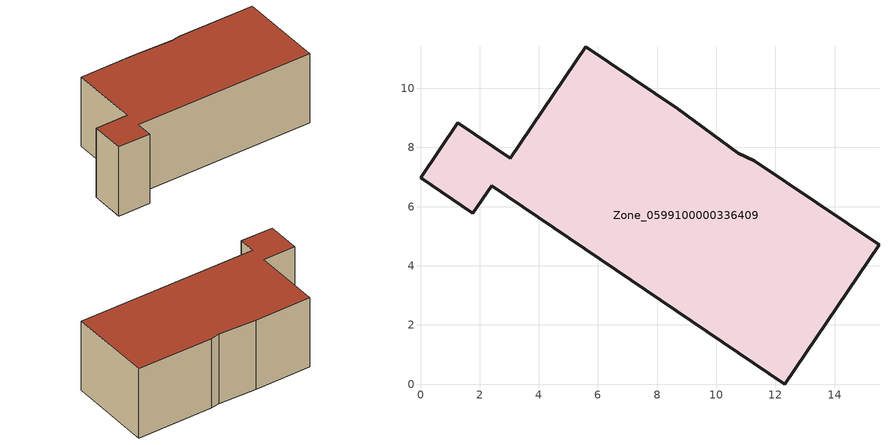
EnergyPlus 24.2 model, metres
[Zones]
Zone_0599100000336409
 floor ground (C_G): 5.59,11.4 8.69,9.3 10.75,7.8 11.28,7.56 15.5,4.71 12.31,0 2.41,6.71 1.77,5.78 0,6.98 1.25,8.83 3.04,7.63 z1.46
 wall outside (C_F): 1.25,8.83 0,6.98 1.77,5.78 2.41,6.71 12.31,0 15.5,4.71 11.28,7.56 10.75,7.8 8.69,9.3 5.59,11.4 3.04,7.63 1.25,8.83 z1.46:6.32
 roof outside (C_R): 8.69,9.3 5.59,11.4 3.04,7.63 1.25,8.83 0,6.98 1.77,5.78 2.41,6.71 12.31,0 15.5,4.71 11.28,7.56 10.75,7.8 z6.32
[BUILDING]
Pand.0599100000336409: North Axis=0; Terrain=City; Loads Convergence Tolerance Value=0.04; Temperature Convergence Tolerance Value=0.4; Solar Distribution=FullExterior; Maximum Number of Warmup Days=25; Minimum Number of Warmup Days=1
[Site:Location]
Rotterdam.The.Hague.AP_ZH_NLD Design_Conditions: Latitude=51.96; Longitude=4.45; Time Zone=1; Elevation=-4.5
[SITE:GROUNDTEMPERATURE:BUILDINGSURFACE]
18, 18, 18, 18, 18, 18, 18, 18, 18, 18, 18, 18
[MATERIAL] Thermal Absorptance=0.9; Solar Absorptance=0.7; Visible Absorptance=0.7
Name | Roughness | Thickness | Conductivity | Density | Specific Heat
G.TC.1975-1991 | MediumSmooth | 0.15 | 0.288461 | 540 | 1210
F.TC.1975-1991 | Rough | 0.3 | 0.230769 | 1920 | 840
R.TC.1975-1991 | MediumRough | 0.2 | 0.153846 | 1500 | 1000
[CONSTRUCTION]
C_G: G.TC.1975-1991
C_F: F.TC.1975-1991
C_R: R.TC.1975-1991
[ZONE]
Zone_0599100000336409: Type=1; Multiplier=1; Ceiling Height=Autocalculate; Volume=Autocalculate; Floor Area=autocalculate; Part of Total Floor Area=Yes
[ZONEINFILTRATION:DESIGNFLOWRATE]
Infil_Zone_0599100000336409: Zone or ZoneList or Space or SpaceList=Zone_0599100000336409; Schedule=AlwaysOn; Design Flow Rate Calculation Method=Flow/Area; Flow Rate per Floor Area=0.003; Constant Term Coefficient=1; Temperature Term Coefficient=0; Velocity Term Coefficient=0; Velocity Squared Term Coefficient=0
[HVACTEMPLATE:ZONE:IDEALLOADSAIRSYSTEM]
Zone_0599100000336409: Maximum Heating Supply Air Temperature=50; Minimum Cooling Supply Air Temperature=13; Maximum Heating Supply Air Humidity Ratio=0.0156; Minimum Cooling Supply Air Humidity Ratio=0.0077; Heating Limit=NoLimit; Cooling Limit=NoLimit; Dehumidification Control Type=ConstantSensibleHeatRatio; Cooling Sensible Heat Ratio=0.7; Dehumidification Setpoint=60; Humidification Control Type=None; Humidification Setpoint=30; Outdoor Air Method=None; Outdoor Air Flow Rate per Person=0.00944; Outdoor Air Flow Rate per Zone Floor Area=0; Outdoor Air Flow Rate per Zone=0; Demand Controlled Ventilation Type=None; Outdoor Air Economizer Type=NoEconomizer; Heat Recovery Type=None; Sensible Heat Recovery Effectiveness=0.7; Latent Heat Recovery Effectiveness=0.65
[ZONECONTROL:THERMOSTAT]
ThermostatControl_Zone_0599100000336409: Zone or ZoneList=Zone_0599100000336409; Control Type Schedule=DualSetpointControlType; Control 1=Thermostat_Zone_0599100000336409; Temperature Difference Between Cutout And Setpoint=0
[THERMOSTATSETPOINT:DUALSETPOINT]
Thermostat_Zone_0599100000336409: Heating Setpoint Temperature Schedule=HeatingSetpoint_Zone_0599100000336409; Cooling Setpoint Temperature Schedule=CoolingSetpoint_Zone_0599100000336409
[SCHEDULE:COMPACT]
HeatingSetpoint_Zone_0599100000336409: Through: 12/31, For: AllDays, Until: 24:00, 21
CoolingSetpoint_Zone_0599100000336409: Through: 12/31, For: AllDays, Until: 24:00, 24
DualSetpointControlType: Through: 12/31, For: AllDays, Until: 24:00, 4
AlwaysOn: Through: 12/31, For: AllDays, Until: 24:00, 1
